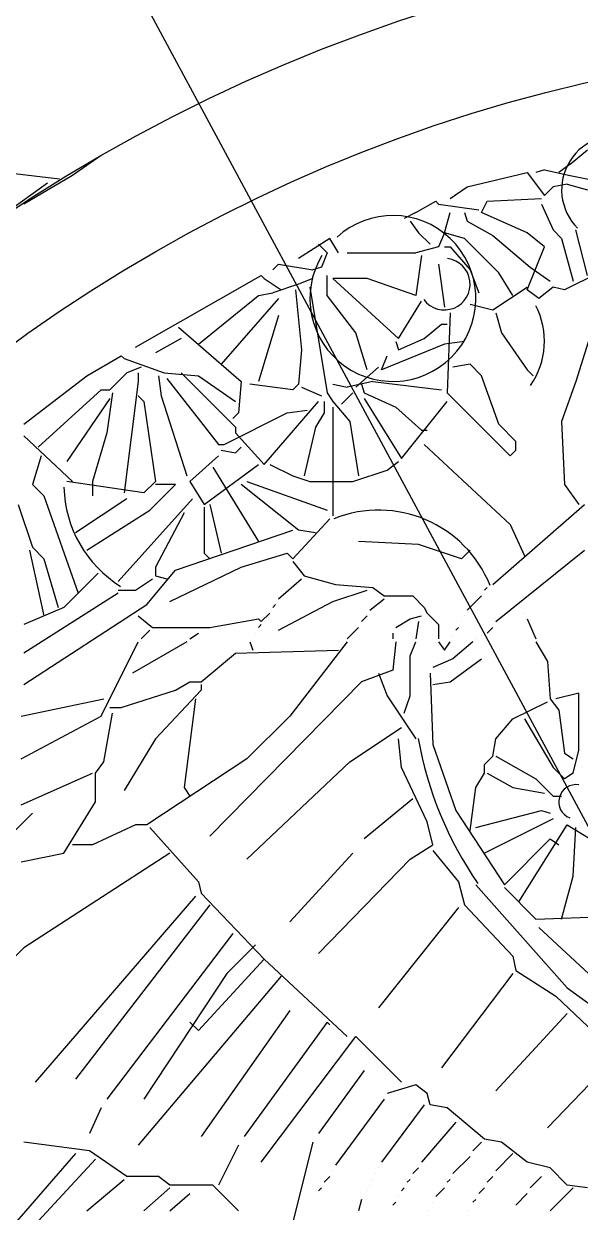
# Model space of a CAD drawing. Extents: x -747684 to -361709, y -438585 to -234743.
# Drawn here: x -372954.8 to -372840.7, y -242467.6 to -242223.9 of the extents above; entities that cross this region are included whole.
import ezdxf

# ---------------------------------------------------------------- set-up
doc = ezdxf.new("R2010")
doc.units = 0
doc.header["$LTSCALE"] = 100
doc.header["$MEASUREMENT"] = 0
doc.layers.get('0').update_dxf_attribs({"linetype": 'CONTINUOUS'})
for name, color, linetype in [('1', 7, 'CONTINUOUS'), ('2', 1, 'CONTINUOUS'), ('2D', 7, 'CONTINUOUS'), ('INSERT', 7, 'CONTINUOUS')]:
    doc.layers.add(name, color=color, linetype=linetype)

msp = doc.modelspace()

# ---------------------------------------------------------------- linework, layer by layer
at = {"color": 8}
msp.add_circle((-372767.14, -242550.53), 322.68, dxfattribs=at)
at = {"layer": '1', "color": 8}
for p, q in [((-372848.05, -242253.87), (-372842.77, -242255.04)), ((-372842.77, -242252.7), (-372845.11, -242254.45)), ((-372843.36, -242256.8), (-372846.29, -242257.39)), ((-372869.74, -242260.91), (-372861.53, -242262.08)), ((-372874.44, -242262.66), (-372876.78, -242263.84)), ((-372873.85, -242266.77), (-372871.5, -242269.12)), ((-372868.57, -242266.77), (-372869.74, -242269.7)), ((-372869.74, -242269.7), (-372874.44, -242270.87)), ((-372905.52, -242276.15), (-372902, -242278.5)), ((-372893.79, -242273.81), (-372895.55, -242274.39)), ((-372898.48, -242277.33), (-372903.76, -242279.08)), ((-372934.25, -242292.57), (-372926.04, -242295.5)), ((-372930.73, -242294.33), (-372933.67, -242295.5)), ((-372931.32, -242295.5), (-372931.32, -242297.26)), ((-372882.06, -242294.33), (-372886.75, -242298.44)), ((-372883.23, -242297.26), (-372888.51, -242298.44)), ((-372885.58, -242297.85), (-372884.99, -242299.61)), ((-372892.62, -242299.61), (-372891.44, -242301.37)), ((-372842.18, -242377.6), (-372843.94, -242378.78)), ((-372846.29, -242382.3), (-372844.53, -242382.3))]:
    msp.add_line(p, q, dxfattribs=at)
msp.add_arc((-372841.6, -242383.47), 3.52, 80.5377, 249.444, dxfattribs=at)
at = {"layer": '2', "color": 8}
for p, q in [((-372938.94, -242250.94), (-372944.81, -242255.04)), ((-372842.77, -242252.7), (-372839.25, -242249.76)), ((-372848.05, -242253.87), (-372849.81, -242254.45)), ((-372976.49, -242275.64), (-372949.95, -242256.57)), ((-372957.83, -242254.49), (-372947.46, -242255.74)), ((-372944.81, -242255.04), (-372954.78, -242260.91)), ((-372863.88, -242257.39), (-372851.57, -242254.45)), ((-372851.57, -242254.45), (-372848.05, -242259.15)), ((-372842.77, -242255.04), (-372828.11, -242257.97)), ((-372867.4, -242259.73), (-372863.88, -242257.39)), ((-372848.05, -242259.15), (-372846.29, -242257.39)), ((-372843.36, -242256.8), (-372839.25, -242257.97)), ((-372874.44, -242262.66), (-372870.33, -242260.32)), ((-372870.33, -242260.32), (-372869.74, -242260.91)), ((-372860.95, -242262.66), (-372859.78, -242260.32)), ((-372859.78, -242260.32), (-372848.63, -242259.73)), ((-372848.63, -242260.91), (-372846.29, -242266.18)), ((-372868.57, -242266.77), (-372867.4, -242262.66)), ((-372864.47, -242262.66), (-372863.88, -242264.42)), ((-372851.57, -242266.77), (-372860.95, -242262.66)), ((-372875.61, -242264.42), (-372873.85, -242266.77)), ((-372863.88, -242264.42), (-372858.6, -242267.36)), ((-372846.29, -242266.18), (-372844.53, -242267.94)), ((-372839.25, -242275.57), (-372841.6, -242266.18)), ((-372892.03, -242267.94), (-372898.48, -242272.05)), ((-372890.27, -242270.87), (-372892.03, -242267.94)), ((-372864.47, -242267.94), (-372868.57, -242266.77)), ((-372857.43, -242274.98), (-372864.47, -242267.94)), ((-372858.6, -242267.36), (-372850.98, -242273.81)), ((-372848.05, -242269.7), (-372851.57, -242266.77)), ((-372844.53, -242267.94), (-372842.18, -242276.74)), ((-372894.37, -242269.12), (-372892.62, -242270.87)), ((-372892.62, -242270.87), (-372893.79, -242273.81)), ((-372888.51, -242270.87), (-372874.44, -242270.87)), ((-372868.57, -242269.7), (-372867.4, -242269.7)), ((-372867.4, -242269.7), (-372863.29, -242274.39)), ((-372851.57, -242278.5), (-372848.05, -242269.7)), ((-372903.76, -242274.39), (-372902.58, -242273.22)), ((-372902.58, -242273.22), (-372895.55, -242274.39)), ((-372873.26, -242271.46), (-372874.44, -242279.67)), ((-372869.74, -242273.22), (-372868.57, -242282.02)), ((-372931.91, -242290.23), (-372906.1, -242275.57)), ((-372906.1, -242275.57), (-372905.52, -242276.15)), ((-372895.55, -242276.15), (-372898.48, -242277.33)), ((-372892.62, -242279.67), (-372892.62, -242275.57)), ((-372884.41, -242276.15), (-372891.44, -242276.15)), ((-372891.44, -242276.15), (-372877.95, -242288.47)), ((-372874.44, -242279.67), (-372884.41, -242276.15)), ((-372863.29, -242274.39), (-372861.53, -242279.08)), ((-372854.5, -242279.67), (-372857.43, -242274.98)), ((-372850.98, -242273.81), (-372846.87, -242276.74)), ((-372836.9, -242274.98), (-372843.94, -242278.5)), ((-372899.07, -242278.5), (-372897.89, -242290.81)), ((-372896.13, -242277.91), (-372892.62, -242299.61)), ((-372858.6, -242282.6), (-372851.57, -242277.91)), ((-372849.22, -242280.26), (-372851.57, -242278.5)), ((-372846.29, -242277.91), (-372849.22, -242280.26)), ((-372843.94, -242278.5), (-372846.29, -242277.91)), ((-372919, -242289.64), (-372906.69, -242279.67)), ((-372902.58, -242280.26), (-372914.31, -242293.75)), ((-372906.69, -242279.67), (-372903.76, -242279.08)), ((-372886.75, -242287.29), (-372892.62, -242279.67)), ((-372877.95, -242288.47), (-372873.26, -242280.84)), ((-372836.32, -242280.26), (-372841.6, -242297.26)), ((-372867.4, -242283.19), (-372867.99, -242299.61)), ((-372863.29, -242281.43), (-372858.6, -242282.6)), ((-372858.02, -242283.19), (-372856.84, -242287.29)), ((-372902.58, -242283.78), (-372906.69, -242297.26)), ((-372872.68, -242288.47), (-372869.16, -242285.54)), ((-372869.16, -242285.54), (-372867.99, -242285.54)), ((-372923.11, -242286.12), (-372910.21, -242297.26)), ((-372884.41, -242294.92), (-372886.75, -242287.29)), ((-372856.84, -242287.29), (-372851.57, -242294.92)), ((-372922.52, -242288.47), (-372927.8, -242291.4)), ((-372897.89, -242290.81), (-372898.48, -242297.85)), ((-372868.57, -242289.64), (-372881.47, -242294.92)), ((-372878.54, -242289.05), (-372877.95, -242290.81)), ((-372877.95, -242290.81), (-372872.68, -242288.47)), ((-372864.47, -242289.05), (-372868.57, -242289.64)), ((-372941.88, -242296.09), (-372934.84, -242291.99)), ((-372934.84, -242291.99), (-372934.25, -242292.57)), ((-372881.47, -242294.92), (-372880.3, -242291.99)), ((-372937.18, -242299.02), (-372933.67, -242295.5)), ((-372926.04, -242295.5), (-372919, -242296.09)), ((-372922.52, -242295.5), (-372911.38, -242306.65)), ((-372863.29, -242293.75), (-372866.81, -242294.33)), ((-372860.95, -242296.09), (-372863.29, -242293.75)), ((-372851.57, -242294.92), (-372850.39, -242296.09)), ((-372954.78, -242306.06), (-372941.88, -242296.09)), ((-372931.32, -242297.26), (-372934.25, -242320.13)), ((-372927.21, -242296.09), (-372926.63, -242300.2)), ((-372925.46, -242296.68), (-372914.9, -242310.17)), ((-372919, -242296.09), (-372911.38, -242301.37)), ((-372910.21, -242297.26), (-372910.79, -242303.71)), ((-372899.65, -242299.02), (-372908.45, -242297.85)), ((-372898.48, -242297.85), (-372899.65, -242299.02)), ((-372891.44, -242297.85), (-372888.51, -242298.44)), ((-372883.23, -242297.26), (-372869.16, -242299.02)), ((-372857.43, -242306.06), (-372860.95, -242296.09)), ((-372841.6, -242297.26), (-372844.53, -242305.47)), ((-372951.84, -242310.75), (-372938.94, -242299.02)), ((-372938.94, -242299.02), (-372937.18, -242299.02)), ((-372936.6, -242299.61), (-372937.77, -242307.82)), ((-372931.32, -242300.2), (-372930.15, -242301.37)), ((-372926.63, -242300.2), (-372921.35, -242316.62)), ((-372897.89, -242298.44), (-372893.79, -242300.2)), ((-372887.34, -242299.61), (-372889.68, -242301.96)), ((-372884.99, -242299.61), (-372878.54, -242302.54)), ((-372867.99, -242299.61), (-372855.08, -242312.51)), ((-372937.18, -242300.78), (-372945.98, -242313.68)), ((-372930.15, -242301.37), (-372927.8, -242317.79)), ((-372905.52, -242314.27), (-372894.37, -242301.37)), ((-372893.2, -242301.37), (-372893.2, -242303.71)), ((-372891.44, -242301.37), (-372887.92, -242305.47)), ((-372891.44, -242302.54), (-372891.44, -242324.83)), ((-372884.99, -242300.78), (-372877.37, -242313.1)), ((-372878.54, -242302.54), (-372873.26, -242307.23)), ((-372877.37, -242313.1), (-372867.99, -242301.37)), ((-372913.73, -242310.17), (-372900.83, -242303.71)), ((-372910.79, -242303.71), (-372911.97, -242304.89)), ((-372900.83, -242303.71), (-372896.72, -242303.13)), ((-372893.2, -242303.71), (-372894.96, -242306.65)), ((-372887.92, -242305.47), (-372886.16, -242316.62)), ((-372844.53, -242305.47), (-372843.94, -242318.38)), ((-372937.77, -242307.82), (-372940.7, -242317.79)), ((-372911.38, -242306.65), (-372911.38, -242307.82)), ((-372911.38, -242307.82), (-372905.52, -242314.27)), ((-372894.96, -242306.65), (-372897.31, -242316.62)), ((-372873.26, -242307.23), (-372872.09, -242307.23)), ((-372853.91, -242309.58), (-372857.43, -242306.06)), ((-372954.78, -242308.41), (-372944.81, -242317.79)), ((-372914.9, -242310.17), (-372913.73, -242310.17)), ((-372872.68, -242310.17), (-372855.08, -242326.59)), ((-372853.91, -242311.34), (-372853.91, -242309.58)), ((-372951.26, -242312.51), (-372953.02, -242318.38)), ((-372914.9, -242312.51), (-372920.76, -242317.79)), ((-372914.31, -242311.34), (-372911.38, -242311.92)), ((-372911.38, -242311.92), (-372910.21, -242310.75)), ((-372855.08, -242312.51), (-372853.91, -242311.34)), ((-372917.83, -242322.48), (-372906.69, -242314.27)), ((-372916.07, -242314.86), (-372906.69, -242330.1)), ((-372904.34, -242314.27), (-372899.65, -242316.62)), ((-372880.3, -242315.44), (-372877.95, -242313.68)), ((-372899.65, -242316.62), (-372896.13, -242317.79)), ((-372887.34, -242317.79), (-372880.3, -242315.44)), ((-372953.02, -242318.38), (-372950.67, -242320.72)), ((-372930.15, -242320.13), (-372945.98, -242317.79)), ((-372940.7, -242317.79), (-372940.7, -242320.72)), ((-372927.8, -242317.79), (-372930.15, -242320.13)), ((-372928.97, -242323.65), (-372923.7, -242318.38)), ((-372923.7, -242318.38), (-372927.8, -242318.38)), ((-372920.76, -242317.79), (-372917.83, -242322.48)), ((-372898.48, -242327.76), (-372910.21, -242318.38)), ((-372909.04, -242317.79), (-372892.62, -242323.65)), ((-372896.13, -242317.79), (-372887.34, -242317.79)), ((-372843.94, -242318.38), (-372841.01, -242322.48)), ((-372955.95, -242322.48), (-372953.02, -242331.28)), ((-372950.67, -242320.72), (-372943.63, -242340.66)), ((-372933.67, -242321.31), (-372944.22, -242328.34)), ((-372920.18, -242321.31), (-372935.42, -242338.31)), ((-372916.66, -242322.48), (-372914.31, -242332.45)), ((-372858.6, -242338.9), (-372839.84, -242322.48)), ((-372941.88, -242331.86), (-372928.97, -242323.65)), ((-372921.94, -242324.24), (-372927.8, -242335.38)), ((-372917.83, -242323.07), (-372917.83, -242332.45)), ((-372899.65, -242333.62), (-372892.03, -242325.41)), ((-372855.08, -242326.59), (-372852.15, -242333.04)), ((-372923.7, -242335.97), (-372899.65, -242327.76)), ((-372894.96, -242328.34), (-372898.48, -242327.76)), ((-372953.6, -242331.86), (-372950.67, -242345.35)), ((-372953.02, -242331.28), (-372950.67, -242333.62)), ((-372873.85, -242330.69), (-372886.16, -242330.1)), ((-372865.05, -242333.62), (-372873.85, -242330.69)), ((-372863.29, -242331.86), (-372865.05, -242333.62)), ((-372858.02, -242346.52), (-372839.84, -242331.86)), ((-372950.67, -242333.62), (-372947.74, -242343.59)), ((-372917.83, -242332.45), (-372916.66, -242333.62)), ((-372910.21, -242335.38), (-372900.83, -242332.45)), ((-372900.83, -242332.45), (-372899.65, -242333.62)), ((-372899.65, -242334.21), (-372897.31, -242337.14)), ((-372939.53, -242336.55), (-372946.57, -242343.59)), ((-372929.56, -242343.01), (-372923.7, -242335.97)), ((-372927.8, -242335.38), (-372927.8, -242337.14)), ((-372927.8, -242337.14), (-372925.46, -242337.73)), ((-372924.87, -242342.42), (-372910.21, -242335.38)), ((-372897.31, -242337.14), (-372890.86, -242338.9)), ((-372931.91, -242340.07), (-372928.39, -242337.73)), ((-372902.58, -242341.83), (-372897.89, -242337.73)), ((-372890.86, -242338.9), (-372883.23, -242339.49)), ((-372883.23, -242339.49), (-372880.89, -242341.25)), ((-372860.36, -242340.07), (-372859.78, -242339.49)), ((-372935.42, -242340.66), (-372954.78, -242352.97)), ((-372935.42, -242340.07), (-372931.91, -242340.07)), ((-372891.44, -242342.42), (-372884.41, -242340.07)), ((-372883.82, -242344.18), (-372880.89, -242341.83)), ((-372880.89, -242341.25), (-372875.02, -242341.25)), ((-372875.02, -242341.25), (-372872.68, -242343.59)), ((-372863.88, -242344.18), (-372860.95, -242341.25)), ((-372954.78, -242359.43), (-372929.56, -242343.01)), ((-372946.57, -242343.59), (-372954.78, -242347.11)), ((-372903.76, -242343.59), (-372903.17, -242343.01)), ((-372902.58, -242348.28), (-372891.44, -242342.42)), ((-372872.68, -242343.59), (-372872.09, -242344.76)), ((-372852.74, -242343.59), (-372852.74, -242343.59)), ((-372931.32, -242345.35), (-372928.39, -242347.7)), ((-372916.66, -242347.7), (-372906.69, -242345.94)), ((-372906.69, -242345.94), (-372906.1, -242346.52)), ((-372906.1, -242346.52), (-372904.34, -242344.76)), ((-372885.58, -242346.52), (-372884.41, -242345.35)), ((-372878.54, -242347.7), (-372875.61, -242345.94)), ((-372875.61, -242345.94), (-372873.26, -242345.35)), ((-372873.85, -242346.52), (-372874.44, -242350.04)), ((-372872.09, -242344.76), (-372869.74, -242347.11)), ((-372865.05, -242346.52), (-372865.05, -242346.52)), ((-372864.47, -242345.35), (-372864.47, -242345.35)), ((-372852.15, -242344.76), (-372852.15, -242344.76)), ((-372851.57, -242345.94), (-372849.81, -242350.04)), ((-372930.73, -242350.04), (-372928.97, -242348.28)), ((-372928.39, -242347.7), (-372919, -242347.7)), ((-372920.76, -242350.04), (-372919, -242348.87)), ((-372919, -242347.7), (-372916.66, -242347.7)), ((-372907.28, -242348.87), (-372907.28, -242348.87)), ((-372906.69, -242347.7), (-372906.1, -242347.11)), ((-372888.51, -242350.04), (-372886.16, -242347.7)), ((-372879.13, -242348.87), (-372879.13, -242350.04)), ((-372869.74, -242347.11), (-372869.74, -242350.04)), ((-372866.23, -242348.28), (-372865.64, -242347.7)), ((-372859.78, -242348.87), (-372858.6, -242347.7)), ((-372859.78, -242348.87), (-372859.78, -242348.87)), ((-372938.94, -242365.88), (-372931.32, -242350.63)), ((-372921.35, -242350.63), (-372932.49, -242357.08)), ((-372908.45, -242350.63), (-372907.86, -242352.39)), ((-372888.51, -242350.63), (-372900.24, -242365.88)), ((-372878.54, -242350.63), (-372879.13, -242356.49)), ((-372875.61, -242353.56), (-372874.44, -242350.63)), ((-372869.74, -242350.63), (-372868.57, -242352.39)), ((-372868.57, -242352.39), (-372867.4, -242350.63)), ((-372866.81, -242349.46), (-372866.81, -242349.46)), ((-372862.71, -242350.63), (-372866.81, -242354.15)), ((-372862.12, -242350.04), (-372862.12, -242350.04)), ((-372860.95, -242349.46), (-372860.95, -242349.46)), ((-372849.81, -242350.63), (-372847.46, -242354.73)), ((-372918.42, -242358.84), (-372911.38, -242352.97)), ((-372911.38, -242352.97), (-372890.27, -242352.39)), ((-372875.61, -242361.77), (-372875.61, -242353.56)), ((-372866.81, -242354.15), (-372870.92, -242355.91)), ((-372867.4, -242358.84), (-372860.95, -242354.15)), ((-372879.13, -242356.49), (-372885.58, -242358.84)), ((-372847.46, -242354.73), (-372846.87, -242362.36)), ((-372923.7, -242360.6), (-372920.76, -242358.84)), ((-372920.76, -242358.84), (-372918.42, -242358.84)), ((-372885.58, -242358.84), (-372916.66, -242390.51)), ((-372882.06, -242357.08), (-372880.3, -242361.77)), ((-372871.5, -242357.08), (-372870.92, -242371.74)), ((-372870.92, -242359.43), (-372867.4, -242358.84)), ((-372934.84, -242364.12), (-372923.7, -242360.6)), ((-372918.42, -242360.6), (-372927.8, -242370.57)), ((-372918.42, -242359.43), (-372918.42, -242360.6)), ((-372841.01, -242361.18), (-372845.7, -242362.36)), ((-372841.01, -242372.91), (-372841.01, -242361.18)), ((-372955.36, -242365.88), (-372938.36, -242362.36)), ((-372919.59, -242362.36), (-372921.94, -242380.54)), ((-372880.3, -242361.77), (-372874.44, -242370.57)), ((-372876.78, -242365.29), (-372875.61, -242361.77)), ((-372854.5, -242366.46), (-372847.46, -242362.94)), ((-372846.87, -242362.36), (-372845.11, -242364.7)), ((-372955.36, -242374.67), (-372938.94, -242365.88)), ((-372938.36, -242375.26), (-372936.6, -242365.29)), ((-372937.18, -242364.12), (-372934.84, -242364.12)), ((-372900.24, -242365.88), (-372909.04, -242374.67)), ((-372845.11, -242364.7), (-372843.94, -242373.5)), ((-372887.92, -242375.26), (-372877.37, -242368.22)), ((-372858.02, -242370.57), (-372854.5, -242366.46)), ((-372852.15, -242366.46), (-372846.29, -242376.43)), ((-372927.8, -242370.57), (-372934.25, -242381.12)), ((-372877.37, -242376.43), (-372877.95, -242370.57)), ((-372858.6, -242374.09), (-372858.02, -242370.57)), ((-372870.92, -242371.74), (-372866.23, -242385.23)), ((-372843.94, -242373.5), (-372842.18, -242374.67)), ((-372842.18, -242377.6), (-372841.01, -242372.91)), ((-372940.12, -242377.6), (-372938.36, -242375.26)), ((-372909.04, -242374.67), (-372929.56, -242388.16)), ((-372909.04, -242395.2), (-372887.92, -242375.26)), ((-372860.36, -242375.85), (-372858.6, -242374.09)), ((-372860.36, -242377.6), (-372860.36, -242375.85)), ((-372858.02, -242374.09), (-372849.81, -242378.78)), ((-372955.36, -242384.06), (-372940.7, -242377.6)), ((-372940.12, -242383.47), (-372940.12, -242377.6)), ((-372872.09, -242387.57), (-372877.37, -242376.43)), ((-372862.12, -242380.54), (-372860.36, -242377.6)), ((-372859.78, -242377.6), (-372854.5, -242380.54)), ((-372846.29, -242376.43), (-372843.94, -242378.78)), ((-372921.94, -242380.54), (-372920.76, -242382.3)), ((-372863.29, -242389.33), (-372862.12, -242380.54)), ((-372854.5, -242380.54), (-372848.05, -242381.71)), ((-372849.81, -242378.78), (-372846.29, -242382.3)), ((-372875.02, -242382.88), (-372884.99, -242391.09)), ((-372953.02, -242385.81), (-372961.23, -242394.02)), ((-372946.57, -242394.02), (-372940.12, -242383.47)), ((-372866.23, -242385.23), (-372856.26, -242400.48)), ((-372862.12, -242388.75), (-372848.63, -242385.23)), ((-372848.63, -242385.23), (-372846.87, -242385.81)), ((-372931.91, -242388.16), (-372940.7, -242392.27)), ((-372929.56, -242388.16), (-372931.91, -242388.16)), ((-372870.92, -242392.27), (-372872.09, -242387.57)), ((-372846.29, -242386.99), (-372860.36, -242394.02)), ((-372853.32, -242403.99), (-372843.36, -242388.16)), ((-372843.36, -242388.16), (-372838.66, -242391.09)), ((-372928.97, -242388.75), (-372919, -242399.89)), ((-372842.18, -242398.72), (-372841.6, -242388.75)), ((-372940.7, -242392.27), (-372944.81, -242392.27)), ((-372875.61, -242395.2), (-372870.92, -242392.27)), ((-372856.26, -242400.48), (-372846.87, -242391.09)), ((-372846.87, -242391.09), (-372845.11, -242392.27)), ((-372955.36, -242395.78), (-372946.57, -242394.02)), ((-372924.87, -242394.02), (-372954.78, -242413.38)), ((-372887.34, -242394.02), (-372900.24, -242408.1)), ((-372894.37, -242414.55), (-372875.61, -242395.2)), ((-372870.92, -242393.44), (-372865.64, -242399.89)), ((-372919, -242399.89), (-372918.42, -242402.23)), ((-372865.64, -242399.89), (-372864.47, -242404.58)), ((-372862.12, -242400.48), (-372843.36, -242421.59)), ((-372844.53, -242407.51), (-372842.18, -242398.72)), ((-372919.59, -242402.82), (-372952.43, -242440.94)), ((-372918.42, -242402.23), (-372905.52, -242415.72)), ((-372856.26, -242401.06), (-372849.81, -242407.51)), ((-372916.66, -242404.58), (-372944.22, -242440.35)), ((-372865.64, -242405.17), (-372882.06, -242425.69)), ((-372864.47, -242404.58), (-372854.5, -242415.14)), ((-372849.81, -242407.51), (-372833.97, -242406.93)), ((-372849.22, -242409.27), (-372833.97, -242423.35)), ((-372911.97, -242410.44), (-372937.77, -242444.46)), ((-372954.78, -242413.38), (-372968.85, -242427.45)), ((-372907.28, -242412.79), (-372913.14, -242418.65)), ((-372854.5, -242415.14), (-372853.91, -242418.07)), ((-372919, -242430.38), (-372905.52, -242415.72)), ((-372905.52, -242415.72), (-372888.51, -242431.56)), ((-372902, -242419.24), (-372931.32, -242453.84)), ((-372913.14, -242418.65), (-372930.15, -242444.46)), ((-372854.5, -242418.65), (-372869.16, -242438.01)), ((-372853.91, -242418.07), (-372845.7, -242423.35)), ((-372843.36, -242421.59), (-372828.11, -242432.73)), ((-372845.7, -242423.35), (-372833.39, -242435.07)), ((-372900.24, -242426.28), (-372918.42, -242452.08)), ((-372843.36, -242426.86), (-372858.02, -242442.7)), ((-372920.76, -242428.62), (-372919, -242430.38)), ((-372892.62, -242428.62), (-372909.62, -242452.08)), ((-372892.03, -242429.21), (-372892.62, -242428.62)), ((-372906.1, -242457.36), (-372886.75, -242431.56)), ((-372886.75, -242431.56), (-372877.37, -242440.94)), ((-372833.39, -242435.66), (-372847.46, -242450.32)), ((-372884.99, -242438.59), (-372894.37, -242451.49)), ((-372874.44, -242441.53), (-372880.3, -242443.28)), ((-372872.09, -242443.28), (-372874.44, -242441.53)), ((-372871.5, -242445.63), (-372872.09, -242443.28)), ((-372938.94, -242446.22), (-372941.29, -242451.49)), ((-372880.89, -242444.46), (-372890.86, -242457.95)), ((-372872.68, -242445.63), (-372881.47, -242457.36)), ((-372867.99, -242446.22), (-372871.5, -242445.63)), ((-372860.36, -242452.67), (-372867.99, -242446.22)), ((-372866.23, -242449.15), (-372873.26, -242457.36)), ((-372941.29, -242455.01), (-372954.78, -242453.25)), ((-372910.79, -242453.84), (-372914.9, -242462.05)), ((-372895.55, -242453.25), (-372900.24, -242472.02)), ((-372860.95, -242453.25), (-372862.71, -242455.01)), ((-372856.84, -242453.25), (-372860.36, -242452.67)), ((-372851.57, -242457.36), (-372856.84, -242453.25)), ((-372944.22, -242455.6), (-372959.47, -242473.19)), ((-372933.67, -242460.29), (-372941.29, -242455.01)), ((-372866.81, -242459.7), (-372863.29, -242456.19)), ((-372858.02, -242459.12), (-372854.5, -242455.6)), ((-372940.12, -242456.77), (-372970.02, -242489.03)), ((-372882.06, -242458.53), (-372882.06, -242458.53)), ((-372875.02, -242459.7), (-372873.85, -242458.53)), ((-372846.87, -242458.53), (-372851.57, -242457.36)), ((-372843.36, -242462.05), (-372846.87, -242458.53)), ((-372941.88, -242467.33), (-372934.25, -242460.88)), ((-372927.21, -242460.29), (-372933.67, -242460.29)), ((-372924.87, -242462.05), (-372927.21, -242460.29)), ((-372893.2, -242461.46), (-372892.03, -242460.29)), ((-372891.44, -242459.12), (-372891.44, -242459.12)), ((-372883.23, -242460.88), (-372883.23, -242460.88)), ((-372882.65, -242459.7), (-372882.65, -242459.7)), ((-372876.2, -242461.46), (-372875.61, -242460.88)), ((-372867.99, -242461.46), (-372867.4, -242460.88)), ((-372859.78, -242461.46), (-372858.6, -242460.29)), ((-372850.98, -242462.64), (-372848.63, -242460.29)), ((-372848.05, -242459.12), (-372848.05, -242459.12)), ((-372930.15, -242467.33), (-372924.87, -242462.64)), ((-372916.07, -242462.05), (-372924.87, -242462.05)), ((-372924.87, -242467.33), (-372920.76, -242463.81)), ((-372910.79, -242467.33), (-372916.07, -242462.05)), ((-372894.37, -242463.22), (-372893.79, -242462.64)), ((-372884.41, -242463.22), (-372884.41, -242463.22)), ((-372883.82, -242462.05), (-372883.82, -242462.05)), ((-372877.37, -242463.22), (-372876.78, -242462.64)), ((-372870.33, -242464.4), (-372868.57, -242462.64)), ((-372861.53, -242463.81), (-372860.36, -242462.64)), ((-372853.91, -242466.16), (-372851.57, -242463.81)), ((-372846.87, -242467.33), (-372842.18, -242462.64)), ((-372839.25, -242462.64), (-372843.36, -242462.05)), ((-372885.58, -242464.98), (-372886.16, -242467.33)), ((-372885.58, -242464.98), (-372885.58, -242464.98)), ((-372879.13, -242466.16), (-372878.54, -242465.57)), ((-372877.95, -242464.4), (-372877.95, -242464.4)), ((-372870.92, -242465.57), (-372870.92, -242465.57)), ((-372862.71, -242465.57), (-372862.12, -242464.98)), ((-372872.09, -242467.33), (-372872.09, -242467.33)), ((-372863.88, -242467.33), (-372863.88, -242467.33))]:
    msp.add_line(p, q, dxfattribs=at)
for centre, radius, start, end in [((-372833.39, -242257.97), 11.14, 275.7106, 225), ((-372879.13, -242280.26), 17.01, 148.6713, 132.2737), ((-372868.57, -242277.33), 5.28, 216.8699, 82.875), ((-372863.88, -242289.05), 15.83, 325.1755, 27.4744), ((-372921.94, -242318.38), 24.63, 181.3639, 238.134), ((-372882.06, -242348.28), 24.63, 21.8014, 111.8014), ((-372800.55, -242357.67), 74.48, 189.9042, 214.8085)]:
    msp.add_arc(centre, radius, start, end, dxfattribs=at)
at = {"layer": '2D', "color": 8}
for radius in [470.9, 446.64, 345.31]:
    msp.add_circle((-372767.14, -242550.53), radius, dxfattribs=at)
at = {"layer": 'INSERT', "color": 2}
msp.add_line((-372802.49, -242456.48), (-373702.64, -240784.77), dxfattribs=at)

doc.saveas('drawing.dxf')
